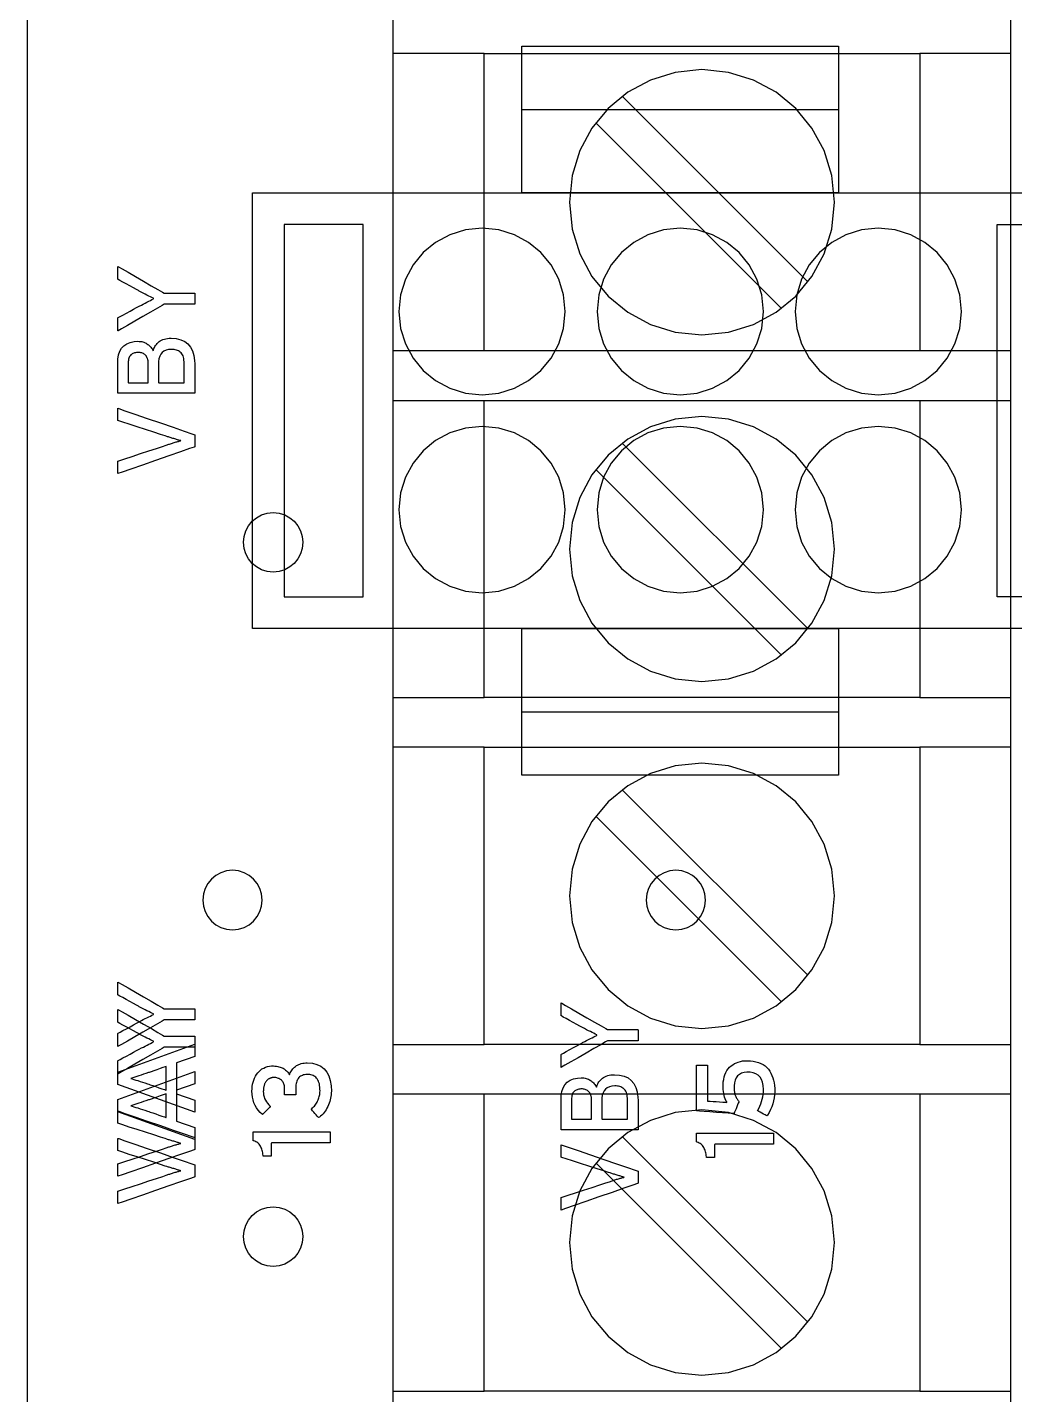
# Model space of a CAD drawing. Extents: x 1 to 47.7, y 0.2 to 33.3.
# Drawn here: x 34.861 to 36.107, y 9.124 to 10.849 of the extents above; entities that cross this region are included whole.
import ezdxf

# ---------------------------------------------------------------- set-up
doc = ezdxf.new("R2010")
doc.units = 0
doc.header["$MEASUREMENT"] = 0
for name, color, linetype in [('1_1__SCREW_TERMINAL_BLOCK_', 7, 'CONTINUOUS'), ('1_2__CONNECTORIZED_RELAY__', 7, 'CONTINUOUS'), ('4_0_____DWG', 7, 'CONTINUOUS')]:
    doc.layers.add(name, color=color, linetype=linetype)

msp = doc.modelspace()

# ---------------------------------------------------------------- linework, layer by layer
at = {"layer": '1_1__SCREW_TERMINAL_BLOCK_'}
for points in [[(35.3221, 10.9467), (35.3221, 10.7216), (35.3221, 10.2521), (35.3221, 10.0206), (35.3221, 9.7999), (35.3221, 9.6956), (35.3221, 9.5964), (35.3221, 9.5033), (35.3221, 9.4168), (35.3221, 9.338), (35.3221, 9.2675), (35.3221, 9.2062), (35.3221, 9.1549), (35.3221, 9.1144)], [(36.1021, 9.1144), (36.1021, 9.1549), (36.1021, 9.2062), (36.1021, 9.2675), (36.1021, 9.338), (36.1021, 9.4168), (36.1021, 9.5033), (36.1021, 9.5964), (36.1021, 9.6956), (36.1021, 9.7999), (36.1021, 10.0206), (36.1021, 10.2521), (36.1021, 10.7216), (36.1021, 10.9467)], [(35.4372, 10.8156), (35.3221, 10.8156)], [(35.987, 10.8156), (35.987, 10.4406), (35.4372, 10.4406), (35.4372, 10.8156), (35.987, 10.8156)], [(36.1021, 10.8156), (35.987, 10.8156)], [(35.6115, 10.7618), (35.8458, 10.5276)], [(35.8123, 10.4942), (35.5781, 10.7284)], [(35.4372, 10.4406), (35.3221, 10.4406)], [(36.1021, 10.4406), (35.987, 10.4406)], [(35.3221, 10.3781), (35.4372, 10.3781)], [(35.987, 10.3781), (35.987, 10.0031), (35.4372, 10.0031), (35.4372, 10.3781), (35.987, 10.3781)], [(35.987, 10.3781), (36.1021, 10.3781)], [(35.6115, 10.3243), (35.8458, 10.0901)], [(35.8123, 10.0566), (35.5781, 10.2909)], [(35.3221, 10.0031), (35.4372, 10.0031)], [(35.987, 10.0031), (36.1021, 10.0031)], [(35.4372, 9.9405), (35.3221, 9.9405)], [(35.987, 9.9405), (35.987, 9.5655), (35.4372, 9.5655), (35.4372, 9.9405), (35.987, 9.9405)], [(36.1021, 9.9405), (35.987, 9.9405)], [(35.6115, 9.8868), (35.8458, 9.6527)], [(35.8123, 9.6193), (35.5781, 9.8535)], [(35.0718, 9.5503), (35.0487, 9.5422), (35.0487, 9.5032), (35.0718, 9.4952), (35.0718, 9.48), (34.9746, 9.515), (34.9746, 9.5305), (35.0718, 9.5659), (35.0718, 9.5503)], [(35.3221, 9.5655), (35.4372, 9.5655)], [(35.987, 9.5655), (36.1021, 9.5655)], [(35.3221, 9.503), (35.4372, 9.503)], [(35.987, 9.503), (35.987, 9.128), (35.4372, 9.128), (35.4372, 9.503), (35.987, 9.503)], [(35.987, 9.503), (36.1021, 9.503)], [(35.6115, 9.4494), (35.8458, 9.2152)], [(35.8123, 9.1817), (35.5781, 9.416)], [(35.3221, 9.128), (35.4372, 9.128)], [(35.987, 9.128), (36.1021, 9.128)]]:
    msp.add_lwpolyline(points, dxfattribs=at)
for points in [[(35.7121, 10.7954), (35.6784, 10.792), (35.647, 10.7823), (35.6185, 10.7668), (35.5937, 10.7464), (35.5733, 10.7216), (35.5578, 10.6932), (35.5481, 10.6618), (35.5447, 10.628), (35.5481, 10.5943), (35.5578, 10.5629), (35.5733, 10.5345), (35.5937, 10.5097), (35.6185, 10.4893), (35.647, 10.4739), (35.6784, 10.4641), (35.7121, 10.4607), (35.7458, 10.4641), (35.7772, 10.4739), (35.8056, 10.4893), (35.8304, 10.5097), (35.8509, 10.5345), (35.8663, 10.5629), (35.8761, 10.5943), (35.8795, 10.628), (35.8761, 10.6618), (35.8663, 10.6932), (35.8509, 10.7216), (35.8304, 10.7464), (35.8056, 10.7668), (35.7772, 10.7823), (35.7458, 10.792)], [(35.0334, 10.5134), (35.0348, 10.5134), (35.0386, 10.5134), (35.0441, 10.5134), (35.0505, 10.5134), (35.0571, 10.5134), (35.0632, 10.5134), (35.0682, 10.5134), (35.0712, 10.5134), (35.0718, 10.5134), (35.0718, 10.5125), (35.0718, 10.5109), (35.0718, 10.5087), (35.0718, 10.5063), (35.0718, 10.5039), (35.0718, 10.5018), (35.0718, 10.5002), (35.0718, 10.4994), (35.071, 10.4993), (35.0678, 10.4993), (35.0627, 10.4993), (35.0565, 10.4993), (35.0498, 10.4993), (35.0435, 10.4993), (35.0381, 10.4993), (35.0345, 10.4993), (35.0333, 10.4993), (35.0308, 10.4979), (35.0247, 10.4944), (35.0162, 10.4895), (35.0063, 10.4838), (34.9962, 10.478), (34.9869, 10.4727), (34.9796, 10.4685), (34.9753, 10.466), (34.9746, 10.4657), (34.9746, 10.4669), (34.9746, 10.4689), (34.9746, 10.4714), (34.9746, 10.4743), (34.9746, 10.4771), (34.9746, 10.4795), (34.9746, 10.4813), (34.9746, 10.4821), (34.9753, 10.4825), (34.9777, 10.4838), (34.9813, 10.4858), (34.9857, 10.4882), (34.9903, 10.4907), (34.9947, 10.4931), (34.9983, 10.4951), (35.0007, 10.4964), (35.0019, 10.497), (35.0045, 10.4984), (35.0069, 10.4997), (35.0093, 10.5009), (35.0116, 10.5021), (35.0138, 10.5032), (35.0159, 10.5042), (35.0179, 10.5052), (35.0198, 10.5061), (35.0197, 10.5069), (35.0178, 10.5078), (35.0159, 10.5088), (35.0138, 10.5098), (35.0116, 10.5109), (35.0093, 10.5121), (35.0069, 10.5133), (35.0044, 10.5146), (35.0018, 10.516), (35.0007, 10.5166), (34.9982, 10.518), (34.9944, 10.5201), (34.99, 10.5225), (34.9853, 10.525), (34.981, 10.5274), (34.9774, 10.5294), (34.9752, 10.5306), (34.9746, 10.531), (34.9746, 10.5319), (34.9746, 10.5337), (34.9746, 10.5362), (34.9746, 10.5389), (34.9746, 10.5417), (34.9746, 10.5442), (34.9746, 10.5461), (34.9746, 10.5471), (34.9755, 10.5467), (34.9801, 10.544), (34.9877, 10.5397), (34.9971, 10.5343), (35.0072, 10.5285), (35.017, 10.5228), (35.0254, 10.518), (35.0312, 10.5147)], [(35.042, 10.4566), (35.0485, 10.456), (35.0543, 10.4547), (35.0592, 10.4524), (35.0633, 10.4493), (35.0666, 10.4454), (35.0691, 10.4406), (35.0708, 10.4349), (35.0717, 10.4284), (35.0718, 10.4241), (35.0718, 10.4215), (35.0718, 10.4169), (35.0718, 10.4111), (35.0718, 10.4046), (35.0718, 10.3982), (35.0718, 10.3927), (35.0718, 10.3887), (35.0718, 10.387), (35.0689, 10.387), (35.0597, 10.387), (35.046, 10.387), (35.0298, 10.387), (35.0129, 10.387), (34.997, 10.387), (34.9842, 10.387), (34.9763, 10.387), (34.9746, 10.3871), (34.9746, 10.3895), (34.9746, 10.394), (34.9746, 10.4), (34.9746, 10.4067), (34.9746, 10.4133), (34.9746, 10.4192), (34.9746, 10.4235), (34.9746, 10.4256), (34.9748, 10.4302), (34.9757, 10.4355), (34.9773, 10.4401), (34.9796, 10.4439), (34.9825, 10.4471), (34.9862, 10.4495), (34.9905, 10.4513), (34.9955, 10.4523), (35.0002, 10.4527), (35.0019, 10.4526), (35.0035, 10.4525), (35.005, 10.4522), (35.0064, 10.4519), (35.0078, 10.4514), (35.0091, 10.4509), (35.0104, 10.4503), (35.0115, 10.4496), (35.0127, 10.4488), (35.0137, 10.448), (35.0147, 10.4471), (35.0156, 10.4461), (35.0165, 10.4451), (35.0173, 10.4441), (35.0181, 10.443), (35.0188, 10.4418), (35.0194, 10.4408), (35.0197, 10.4422), (35.0202, 10.4436), (35.0209, 10.4449), (35.0216, 10.4462), (35.0224, 10.4474), (35.0234, 10.4487), (35.0245, 10.4499), (35.0257, 10.4511), (35.027, 10.4522), (35.0284, 10.4532), (35.03, 10.4541), (35.0317, 10.4548), (35.0335, 10.4554), (35.0354, 10.4559), (35.0375, 10.4562), (35.0397, 10.4565)], [(35.0007, 10.4386), (34.9994, 10.4385), (34.9982, 10.4384), (34.997, 10.4382), (34.9959, 10.438), (34.9948, 10.4376), (34.9938, 10.4372), (34.9928, 10.4367), (34.9919, 10.4361), (34.9911, 10.4354), (34.9904, 10.4345), (34.9897, 10.4335), (34.9892, 10.4325), (34.9888, 10.4313), (34.9884, 10.43), (34.9881, 10.4286), (34.988, 10.4271), (34.9879, 10.4255), (34.9879, 10.4246), (34.9879, 10.422), (34.9879, 10.4183), (34.9879, 10.414), (34.9879, 10.4096), (34.9879, 10.4055), (34.9879, 10.4023), (34.9879, 10.4005), (34.9882, 10.4003), (34.99, 10.4003), (34.9932, 10.4003), (34.9972, 10.4003), (35.0016, 10.4003), (35.0059, 10.4003), (35.0095, 10.4003), (35.0121, 10.4003), (35.0131, 10.4003), (35.0131, 10.4012), (35.0131, 10.4038), (35.0131, 10.4075), (35.0131, 10.4118), (35.0131, 10.4162), (35.0131, 10.4203), (35.0131, 10.4234), (35.0131, 10.4253), (35.0131, 10.4259), (35.013, 10.4268), (35.013, 10.4275), (35.0129, 10.4283), (35.0127, 10.429), (35.0126, 10.4297), (35.0124, 10.4304), (35.0122, 10.431), (35.0119, 10.4316), (35.0116, 10.4321), (35.0114, 10.4327), (35.0111, 10.4332), (35.0108, 10.4337), (35.0104, 10.4341), (35.0101, 10.4346), (35.0097, 10.435), (35.0093, 10.4354), (35.0087, 10.436), (35.0079, 10.4366), (35.007, 10.4371), (35.006, 10.4376), (35.005, 10.4379), (35.004, 10.4382), (35.0029, 10.4384), (35.0018, 10.4385)], [(35.0424, 10.4425), (35.0388, 10.4422), (35.0357, 10.4414), (35.033, 10.4402), (35.0307, 10.4385), (35.0289, 10.4363), (35.0276, 10.4337), (35.0267, 10.4306), (35.0263, 10.4271), (35.0262, 10.4253), (35.0262, 10.4231), (35.0262, 10.4196), (35.0262, 10.4153), (35.0262, 10.4107), (35.0262, 10.4064), (35.0262, 10.4029), (35.0262, 10.4007), (35.0264, 10.4003), (35.0284, 10.4003), (35.0324, 10.4003), (35.0376, 10.4003), (35.0433, 10.4003), (35.049, 10.4003), (35.0538, 10.4003), (35.0572, 10.4003), (35.0585, 10.4003), (35.0585, 10.4013), (35.0585, 10.4039), (35.0585, 10.4077), (35.0585, 10.4121), (35.0585, 10.4165), (35.0585, 10.4206), (35.0585, 10.4237), (35.0585, 10.4253), (35.0585, 10.4269), (35.0583, 10.4289), (35.058, 10.4308), (35.0576, 10.4326), (35.0571, 10.4342), (35.0564, 10.4356), (35.0556, 10.4369), (35.0547, 10.438), (35.0536, 10.439), (35.0525, 10.4398), (35.0513, 10.4405), (35.05, 10.4411), (35.0487, 10.4416), (35.0472, 10.442), (35.0457, 10.4422), (35.0441, 10.4424)], [(35.0718, 10.3348), (35.0718, 10.3343), (35.0718, 10.3327), (35.0718, 10.3305), (35.0718, 10.328), (35.0718, 10.3253), (35.0718, 10.3228), (35.0718, 10.3209), (35.0718, 10.3197), (35.0713, 10.3192), (35.0653, 10.3172), (35.0539, 10.3132), (35.039, 10.308), (35.0224, 10.3023), (35.0059, 10.2965), (34.9913, 10.2914), (34.9803, 10.2876), (34.9749, 10.2857), (34.9746, 10.286), (34.9746, 10.2873), (34.9746, 10.2894), (34.9746, 10.292), (34.9746, 10.2947), (34.9746, 10.2973), (34.9746, 10.2995), (34.9746, 10.301), (34.9746, 10.3015), (34.9773, 10.3024), (34.9837, 10.3045), (34.9927, 10.3075), (35.0032, 10.3109), (35.0138, 10.3144), (35.0236, 10.3176), (35.0313, 10.3201), (35.0359, 10.3216), (35.037, 10.322), (35.0381, 10.3223), (35.0391, 10.3227), (35.0402, 10.323), (35.0413, 10.3234), (35.0424, 10.3238), (35.0436, 10.3241), (35.0447, 10.3245), (35.0459, 10.3249), (35.0471, 10.3253), (35.0483, 10.3256), (35.0493, 10.3259), (35.0504, 10.3262), (35.0513, 10.3264), (35.0522, 10.3267), (35.053, 10.3269), (35.0538, 10.3271), (35.0542, 10.3273), (35.0535, 10.3274), (35.0527, 10.3276), (35.0519, 10.3279), (35.051, 10.3281), (35.05, 10.3284), (35.049, 10.3288), (35.0479, 10.3291), (35.0467, 10.3295), (35.0455, 10.3299), (35.0443, 10.3302), (35.0431, 10.3306), (35.0419, 10.3309), (35.0408, 10.3312), (35.0397, 10.3316), (35.0386, 10.3319), (35.0376, 10.3322), (35.0365, 10.3325), (35.0345, 10.3332), (35.0287, 10.3351), (35.0201, 10.3379), (35.0099, 10.3412), (34.9992, 10.3446), (34.9892, 10.3479), (34.981, 10.3505), (34.9759, 10.3522), (34.9746, 10.3526), (34.9746, 10.3535), (34.9746, 10.3553), (34.9746, 10.3576), (34.9746, 10.3603), (34.9746, 10.3629), (34.9746, 10.3653), (34.9746, 10.3671), (34.9746, 10.3681), (34.9761, 10.3677), (34.9838, 10.3651), (34.9962, 10.3608), (35.0118, 10.3554), (35.0286, 10.3497), (35.0448, 10.3441), (35.0586, 10.3394), (35.0682, 10.3361)], [(35.7121, 10.3579), (35.6784, 10.3545), (35.647, 10.3448), (35.6185, 10.3293), (35.5937, 10.3089), (35.5733, 10.2841), (35.5578, 10.2557), (35.5481, 10.2242), (35.5447, 10.1905), (35.5481, 10.1568), (35.5578, 10.1254), (35.5733, 10.097), (35.5937, 10.0722), (35.6185, 10.0518), (35.647, 10.0364), (35.6784, 10.0266), (35.7121, 10.0232), (35.7458, 10.0266), (35.7772, 10.0364), (35.8056, 10.0518), (35.8304, 10.0722), (35.8509, 10.097), (35.8663, 10.1254), (35.8761, 10.1568), (35.8795, 10.1905), (35.8761, 10.2242), (35.8663, 10.2557), (35.8509, 10.2841), (35.8304, 10.3089), (35.8056, 10.3293), (35.7772, 10.3448), (35.7458, 10.3545)], [(35.1708, 10.2365), (35.1784, 10.2357), (35.1854, 10.2335), (35.1918, 10.2301), (35.1973, 10.2255), (35.2019, 10.2199), (35.2054, 10.2136), (35.2076, 10.2065), (35.2083, 10.199), (35.2076, 10.1914), (35.2054, 10.1844), (35.2019, 10.178), (35.1973, 10.1724), (35.1918, 10.1679), (35.1854, 10.1644), (35.1784, 10.1622), (35.1708, 10.1615), (35.1633, 10.1622), (35.1562, 10.1644), (35.1499, 10.1679), (35.1443, 10.1724), (35.1397, 10.178), (35.1363, 10.1844), (35.1341, 10.1914), (35.1333, 10.199), (35.1341, 10.2065), (35.1363, 10.2136), (35.1397, 10.2199), (35.1443, 10.2255), (35.1499, 10.2301), (35.1562, 10.2335), (35.1633, 10.2357)], [(35.7121, 9.9204), (35.6784, 9.917), (35.647, 9.9072), (35.6185, 9.8918), (35.5937, 9.8714), (35.5733, 9.8466), (35.5578, 9.8182), (35.5481, 9.7868), (35.5447, 9.7531), (35.5481, 9.7194), (35.5578, 9.6879), (35.5733, 9.6595), (35.5937, 9.6347), (35.6185, 9.6143), (35.647, 9.5988), (35.6784, 9.5891), (35.7121, 9.5857), (35.7458, 9.5891), (35.7772, 9.5988), (35.8056, 9.6143), (35.8304, 9.6347), (35.8509, 9.6595), (35.8663, 9.6879), (35.8761, 9.7194), (35.8795, 9.7531), (35.8761, 9.7868), (35.8663, 9.8182), (35.8509, 9.8466), (35.8304, 9.8714), (35.8056, 9.8918), (35.7772, 9.9072), (35.7458, 9.917)], [(35.0334, 9.6105), (35.0348, 9.6105), (35.0386, 9.6105), (35.0441, 9.6105), (35.0505, 9.6105), (35.0571, 9.6105), (35.0632, 9.6105), (35.0682, 9.6105), (35.0712, 9.6105), (35.0718, 9.6104), (35.0718, 9.6096), (35.0718, 9.6079), (35.0718, 9.6058), (35.0718, 9.6034), (35.0718, 9.601), (35.0718, 9.5988), (35.0718, 9.5972), (35.0718, 9.5965), (35.071, 9.5964), (35.0678, 9.5964), (35.0627, 9.5964), (35.0565, 9.5964), (35.0498, 9.5964), (35.0435, 9.5964), (35.0381, 9.5964), (35.0345, 9.5964), (35.0333, 9.5964), (35.0308, 9.5949), (35.0247, 9.5914), (35.0162, 9.5865), (35.0063, 9.5809), (34.9962, 9.5751), (34.9869, 9.5697), (34.9796, 9.5655), (34.9753, 9.5631), (34.9746, 9.5628), (34.9746, 9.5639), (34.9746, 9.5659), (34.9746, 9.5685), (34.9746, 9.5713), (34.9746, 9.5741), (34.9746, 9.5766), (34.9746, 9.5784), (34.9746, 9.5792), (34.9753, 9.5796), (34.9777, 9.5809), (34.9813, 9.5829), (34.9857, 9.5853), (34.9903, 9.5878), (34.9947, 9.5902), (34.9983, 9.5922), (35.0007, 9.5935), (35.0019, 9.5941), (35.0045, 9.5955), (35.0069, 9.5968), (35.0093, 9.598), (35.0116, 9.5992), (35.0138, 9.6003), (35.0159, 9.6013), (35.0179, 9.6023), (35.0198, 9.6032), (35.0197, 9.604), (35.0178, 9.6049), (35.0159, 9.6059), (35.0138, 9.6069), (35.0116, 9.608), (35.0093, 9.6092), (35.0069, 9.6104), (35.0044, 9.6117), (35.0018, 9.6131), (35.0007, 9.6137), (34.9982, 9.6151), (34.9944, 9.6171), (34.99, 9.6196), (34.9853, 9.6221), (34.981, 9.6245), (34.9774, 9.6265), (34.9752, 9.6277), (34.9746, 9.628), (34.9746, 9.629), (34.9746, 9.6308), (34.9746, 9.6332), (34.9746, 9.636), (34.9746, 9.6388), (34.9746, 9.6413), (34.9746, 9.6432), (34.9746, 9.6442), (34.9755, 9.6438), (34.9801, 9.6411), (34.9877, 9.6368), (34.9971, 9.6314), (35.0072, 9.6255), (35.017, 9.6199), (35.0254, 9.6151), (35.0312, 9.6118)], [(35.0133, 9.5299), (35.0101, 9.5288), (35.0071, 9.5278), (35.0041, 9.5268), (35.0013, 9.5259), (34.9987, 9.525), (34.9961, 9.5242), (34.9937, 9.5234), (34.9914, 9.5227), (34.9927, 9.5221), (34.9951, 9.5214), (34.9976, 9.5206), (35.0002, 9.5198), (35.003, 9.5189), (35.0059, 9.518), (35.009, 9.517), (35.0121, 9.5159), (35.0138, 9.5153), (35.0157, 9.5147), (35.0188, 9.5136), (35.0226, 9.5123), (35.0266, 9.5109), (35.0304, 9.5095), (35.0335, 9.5085), (35.0354, 9.5078), (35.0357, 9.5079), (35.0357, 9.51), (35.0357, 9.5139), (35.0357, 9.5189), (35.0357, 9.5243), (35.0357, 9.5296), (35.0357, 9.534), (35.0357, 9.5369), (35.0357, 9.5377), (35.0344, 9.5372), (35.0317, 9.5363), (35.0281, 9.535), (35.0241, 9.5336), (35.0201, 9.5323), (35.0167, 9.5311), (35.0143, 9.5302)], [(35.0718, 9.4482), (35.0718, 9.4477), (35.0718, 9.4461), (35.0718, 9.444), (35.0718, 9.4414), (35.0718, 9.4387), (35.0718, 9.4363), (35.0718, 9.4343), (35.0718, 9.4331), (35.0713, 9.4327), (35.0653, 9.4306), (35.0539, 9.4266), (35.039, 9.4215), (35.0224, 9.4157), (35.0059, 9.4099), (34.9913, 9.4048), (34.9803, 9.401), (34.9749, 9.3992), (34.9746, 9.3994), (34.9746, 9.4007), (34.9746, 9.4028), (34.9746, 9.4054), (34.9746, 9.4081), (34.9746, 9.4107), (34.9746, 9.4129), (34.9746, 9.4144), (34.9746, 9.4149), (34.9773, 9.4158), (34.9837, 9.4179), (34.9927, 9.4209), (35.0032, 9.4243), (35.0138, 9.4278), (35.0236, 9.431), (35.0313, 9.4335), (35.0359, 9.435), (35.037, 9.4354), (35.0381, 9.4357), (35.0391, 9.4361), (35.0402, 9.4364), (35.0413, 9.4368), (35.0424, 9.4372), (35.0436, 9.4376), (35.0447, 9.4379), (35.0459, 9.4383), (35.0471, 9.4387), (35.0483, 9.439), (35.0493, 9.4393), (35.0504, 9.4396), (35.0513, 9.4398), (35.0522, 9.4401), (35.053, 9.4403), (35.0538, 9.4405), (35.0542, 9.4407), (35.0535, 9.4409), (35.0527, 9.4411), (35.0519, 9.4413), (35.051, 9.4416), (35.05, 9.4418), (35.049, 9.4422), (35.0479, 9.4425), (35.0467, 9.4429), (35.0455, 9.4433), (35.0443, 9.4436), (35.0431, 9.444), (35.0419, 9.4443), (35.0408, 9.4447), (35.0397, 9.445), (35.0386, 9.4453), (35.0376, 9.4456), (35.0365, 9.446), (35.0345, 9.4466), (35.0287, 9.4485), (35.0201, 9.4513), (35.0099, 9.4546), (34.9992, 9.458), (34.9892, 9.4613), (34.981, 9.4639), (34.9759, 9.4656), (34.9746, 9.4661), (34.9746, 9.4669), (34.9746, 9.4687), (34.9746, 9.471), (34.9746, 9.4737), (34.9746, 9.4764), (34.9746, 9.4787), (34.9746, 9.4806), (34.9746, 9.4815), (34.9761, 9.4811), (34.9838, 9.4785), (34.9962, 9.4742), (35.0118, 9.4688), (35.0286, 9.4631), (35.0448, 9.4575), (35.0586, 9.4528), (35.0682, 9.4495)], [(35.7121, 9.4828), (35.6784, 9.4794), (35.647, 9.4697), (35.6185, 9.4543), (35.5937, 9.4338), (35.5733, 9.4091), (35.5578, 9.3807), (35.5481, 9.3493), (35.5447, 9.3156), (35.5481, 9.2818), (35.5578, 9.2504), (35.5733, 9.222), (35.5937, 9.1972), (35.6185, 9.1767), (35.647, 9.1613), (35.6784, 9.1516), (35.7121, 9.1482), (35.7458, 9.1516), (35.7772, 9.1613), (35.8056, 9.1767), (35.8304, 9.1972), (35.8509, 9.222), (35.8663, 9.2504), (35.8761, 9.2818), (35.8795, 9.3156), (35.8761, 9.3493), (35.8663, 9.3807), (35.8509, 9.4091), (35.8304, 9.4338), (35.8056, 9.4543), (35.7772, 9.4697), (35.7458, 9.4794)], [(35.1708, 9.3605), (35.1784, 9.3597), (35.1854, 9.3575), (35.1918, 9.3541), (35.1973, 9.3495), (35.2019, 9.3439), (35.2054, 9.3376), (35.2076, 9.3305), (35.2083, 9.323), (35.2076, 9.3154), (35.2054, 9.3084), (35.2019, 9.302), (35.1973, 9.2964), (35.1918, 9.2919), (35.1854, 9.2884), (35.1784, 9.2862), (35.1708, 9.2855), (35.1633, 9.2862), (35.1562, 9.2884), (35.1499, 9.2919), (35.1443, 9.2964), (35.1397, 9.302), (35.1363, 9.3084), (35.1341, 9.3154), (35.1333, 9.323), (35.1341, 9.3305), (35.1363, 9.3376), (35.1397, 9.3439), (35.1443, 9.3495), (35.1499, 9.3541), (35.1562, 9.3575), (35.1633, 9.3597)]]:
    msp.add_lwpolyline(points, close=True, dxfattribs=at)
at = {"layer": '1_2__CONNECTORIZED_RELAY__'}
for points in [[(35.8845, 10.8251), (35.8845, 10.6401), (35.4846, 10.6401), (35.4846, 10.8251), (35.8845, 10.8251)], [(35.4846, 10.7452), (35.8845, 10.7452)], [(36.2246, 10.6401), (36.2246, 10.0903), (35.1446, 10.0903), (35.1446, 10.6401), (36.2246, 10.6401)], [(35.1847, 10.6002), (35.1847, 10.1302), (35.2846, 10.1302), (35.2846, 10.6002), (35.1847, 10.6002)], [(36.1846, 10.6002), (36.1846, 10.1302), (36.0846, 10.1302), (36.0846, 10.6002), (36.1846, 10.6002)], [(35.8845, 10.0903), (35.8845, 9.9053), (35.4846, 9.9053), (35.4846, 10.0903), (35.8845, 10.0903)], [(35.4846, 9.9852), (35.8845, 9.9852)], [(35.0718, 9.5158), (35.0488, 9.5076), (35.0488, 9.4687), (35.0718, 9.4607), (35.0718, 9.4455), (34.9746, 9.4805), (34.9746, 9.496), (35.0718, 9.5314), (35.0718, 9.5158)]]:
    msp.add_lwpolyline(points, dxfattribs=at)
for points in [[(35.5395, 10.4901), (35.5374, 10.5113), (35.5313, 10.5311), (35.5217, 10.549), (35.5089, 10.5645), (35.4933, 10.5773), (35.4755, 10.587), (35.4558, 10.5931), (35.4347, 10.5953), (35.4135, 10.5931), (35.3937, 10.587), (35.3759, 10.5773), (35.3603, 10.5645), (35.3475, 10.549), (35.3378, 10.5311), (35.3317, 10.5113), (35.3296, 10.4901), (35.3317, 10.4689), (35.3378, 10.4493), (35.3475, 10.4315), (35.3603, 10.4159), (35.3759, 10.4031), (35.3937, 10.3935), (35.4135, 10.3874), (35.4347, 10.3853), (35.4558, 10.3874), (35.4755, 10.3935), (35.4933, 10.4031), (35.5089, 10.4159), (35.5217, 10.4315), (35.5313, 10.4493), (35.5374, 10.4689)], [(35.7897, 10.4901), (35.7875, 10.5113), (35.7814, 10.5311), (35.7718, 10.549), (35.759, 10.5645), (35.7434, 10.5773), (35.7256, 10.587), (35.7059, 10.5931), (35.6848, 10.5953), (35.6636, 10.5931), (35.6438, 10.587), (35.626, 10.5773), (35.6104, 10.5645), (35.5976, 10.549), (35.5879, 10.5311), (35.5818, 10.5113), (35.5797, 10.4901), (35.5818, 10.4689), (35.5879, 10.4493), (35.5976, 10.4315), (35.6104, 10.4159), (35.626, 10.4031), (35.6438, 10.3935), (35.6636, 10.3874), (35.6848, 10.3853), (35.7059, 10.3874), (35.7256, 10.3935), (35.7434, 10.4031), (35.759, 10.4159), (35.7718, 10.4315), (35.7814, 10.4493), (35.7875, 10.4689)], [(36.0396, 10.4901), (36.0375, 10.5113), (36.0314, 10.5311), (36.0217, 10.549), (36.0089, 10.5645), (35.9934, 10.5773), (35.9756, 10.587), (35.9559, 10.5931), (35.9347, 10.5953), (35.9135, 10.5931), (35.8938, 10.587), (35.8759, 10.5773), (35.8604, 10.5645), (35.8475, 10.549), (35.8379, 10.5311), (35.8317, 10.5113), (35.8296, 10.4901), (35.8317, 10.4689), (35.8379, 10.4493), (35.8475, 10.4315), (35.8604, 10.4159), (35.8759, 10.4031), (35.8938, 10.3935), (35.9135, 10.3874), (35.9347, 10.3853), (35.9559, 10.3874), (35.9756, 10.3935), (35.9934, 10.4031), (36.0089, 10.4159), (36.0217, 10.4315), (36.0314, 10.4493), (36.0375, 10.4689)], [(35.5395, 10.2401), (35.5374, 10.2614), (35.5313, 10.2811), (35.5217, 10.299), (35.5089, 10.3146), (35.4933, 10.3274), (35.4755, 10.3371), (35.4558, 10.3432), (35.4347, 10.3453), (35.4135, 10.3432), (35.3937, 10.3371), (35.3759, 10.3274), (35.3603, 10.3146), (35.3475, 10.299), (35.3378, 10.2811), (35.3317, 10.2614), (35.3296, 10.2401), (35.3317, 10.219), (35.3378, 10.1993), (35.3475, 10.1815), (35.3603, 10.166), (35.3759, 10.1532), (35.3937, 10.1435), (35.4135, 10.1374), (35.4347, 10.1353), (35.4558, 10.1374), (35.4755, 10.1435), (35.4933, 10.1532), (35.5089, 10.166), (35.5217, 10.1815), (35.5313, 10.1993), (35.5374, 10.219)], [(35.7897, 10.2401), (35.7875, 10.2614), (35.7814, 10.2811), (35.7718, 10.299), (35.759, 10.3146), (35.7434, 10.3274), (35.7256, 10.3371), (35.7059, 10.3432), (35.6848, 10.3453), (35.6636, 10.3432), (35.6438, 10.3371), (35.626, 10.3274), (35.6104, 10.3146), (35.5976, 10.299), (35.5879, 10.2811), (35.5818, 10.2614), (35.5797, 10.2401), (35.5818, 10.219), (35.5879, 10.1993), (35.5976, 10.1815), (35.6104, 10.166), (35.626, 10.1532), (35.6438, 10.1435), (35.6636, 10.1374), (35.6848, 10.1353), (35.7059, 10.1374), (35.7256, 10.1435), (35.7434, 10.1532), (35.759, 10.166), (35.7718, 10.1815), (35.7814, 10.1993), (35.7875, 10.219)], [(36.0396, 10.2401), (36.0375, 10.2614), (36.0314, 10.2811), (36.0217, 10.299), (36.0089, 10.3146), (35.9934, 10.3274), (35.9756, 10.3371), (35.9559, 10.3432), (35.9347, 10.3453), (35.9135, 10.3432), (35.8938, 10.3371), (35.8759, 10.3274), (35.8604, 10.3146), (35.8475, 10.299), (35.8379, 10.2811), (35.8317, 10.2614), (35.8296, 10.2401), (35.8317, 10.219), (35.8379, 10.1993), (35.8475, 10.1815), (35.8604, 10.166), (35.8759, 10.1532), (35.8938, 10.1435), (35.9135, 10.1374), (35.9347, 10.1353), (35.9559, 10.1374), (35.9756, 10.1435), (35.9934, 10.1532), (36.0089, 10.166), (36.0217, 10.1815), (36.0314, 10.1993), (36.0375, 10.219)], [(35.1195, 9.7102), (35.1271, 9.711), (35.1341, 9.7131), (35.1405, 9.7166), (35.1461, 9.7212), (35.1506, 9.7267), (35.1541, 9.7331), (35.1563, 9.7401), (35.157, 9.7477), (35.1563, 9.7553), (35.1541, 9.7623), (35.1506, 9.7687), (35.1461, 9.7742), (35.1405, 9.7788), (35.1341, 9.7822), (35.1271, 9.7844), (35.1195, 9.7852), (35.112, 9.7844), (35.1049, 9.7822), (35.0986, 9.7788), (35.093, 9.7742), (35.0884, 9.7687), (35.085, 9.7623), (35.0828, 9.7553), (35.082, 9.7477), (35.0828, 9.7401), (35.085, 9.7331), (35.0884, 9.7267), (35.093, 9.7212), (35.0986, 9.7166), (35.1049, 9.7131), (35.112, 9.711)], [(35.6791, 9.7102), (35.6867, 9.711), (35.6937, 9.7131), (35.7001, 9.7166), (35.7056, 9.7212), (35.7102, 9.7267), (35.7137, 9.7331), (35.7159, 9.7401), (35.7166, 9.7477), (35.7159, 9.7553), (35.7137, 9.7623), (35.7102, 9.7687), (35.7056, 9.7742), (35.7001, 9.7788), (35.6937, 9.7822), (35.6867, 9.7844), (35.6791, 9.7852), (35.6716, 9.7844), (35.6645, 9.7822), (35.6582, 9.7788), (35.6526, 9.7742), (35.648, 9.7687), (35.6446, 9.7623), (35.6424, 9.7553), (35.6416, 9.7477), (35.6424, 9.7401), (35.6446, 9.7331), (35.648, 9.7267), (35.6526, 9.7212), (35.6582, 9.7166), (35.6645, 9.7131), (35.6716, 9.711)], [(35.0334, 9.576), (35.0348, 9.576), (35.0386, 9.576), (35.0441, 9.576), (35.0505, 9.576), (35.0571, 9.576), (35.0633, 9.576), (35.0682, 9.576), (35.0712, 9.576), (35.0718, 9.5759), (35.0718, 9.5751), (35.0718, 9.5734), (35.0718, 9.5713), (35.0718, 9.5688), (35.0718, 9.5664), (35.0718, 9.5643), (35.0718, 9.5627), (35.0718, 9.5619), (35.071, 9.5619), (35.0678, 9.5619), (35.0627, 9.5619), (35.0565, 9.5619), (35.0499, 9.5619), (35.0435, 9.5619), (35.0382, 9.5619), (35.0346, 9.5619), (35.0333, 9.5619), (35.0308, 9.5604), (35.0247, 9.5569), (35.0162, 9.552), (35.0063, 9.5464), (34.9962, 9.5405), (34.9869, 9.5352), (34.9796, 9.531), (34.9753, 9.5285), (34.9746, 9.5283), (34.9746, 9.5294), (34.9746, 9.5314), (34.9746, 9.534), (34.9746, 9.5368), (34.9746, 9.5396), (34.9746, 9.5421), (34.9746, 9.5439), (34.9746, 9.5447), (34.9753, 9.5451), (34.9777, 9.5464), (34.9813, 9.5484), (34.9857, 9.5508), (34.9904, 9.5533), (34.9947, 9.5557), (34.9984, 9.5577), (35.0008, 9.559), (35.0019, 9.5596), (35.0045, 9.561), (35.007, 9.5622), (35.0094, 9.5635), (35.0117, 9.5646), (35.0139, 9.5657), (35.016, 9.5668), (35.018, 9.5678), (35.0199, 9.5687), (35.0197, 9.5695), (35.0179, 9.5704), (35.0159, 9.5713), (35.0138, 9.5724), (35.0116, 9.5735), (35.0093, 9.5746), (35.0069, 9.5759), (35.0044, 9.5772), (35.0018, 9.5786), (35.0007, 9.5792), (34.9982, 9.5806), (34.9945, 9.5826), (34.99, 9.585), (34.9854, 9.5876), (34.981, 9.59), (34.9774, 9.5919), (34.9752, 9.5932), (34.9746, 9.5935), (34.9746, 9.5944), (34.9746, 9.5963), (34.9746, 9.5987), (34.9746, 9.6015), (34.9746, 9.6043), (34.9746, 9.6068), (34.9746, 9.6087), (34.9746, 9.6097), (34.9755, 9.6092), (34.9802, 9.6066), (34.9877, 9.6023), (34.9971, 9.5969), (35.0073, 9.591), (35.0171, 9.5854), (35.0254, 9.5806), (35.0312, 9.5773)], [(35.593, 9.5842), (35.5944, 9.5842), (35.5982, 9.5842), (35.6037, 9.5842), (35.6101, 9.5842), (35.6167, 9.5842), (35.6228, 9.5842), (35.6278, 9.5842), (35.6308, 9.5842), (35.6314, 9.5841), (35.6314, 9.5832), (35.6314, 9.5816), (35.6314, 9.5794), (35.6314, 9.577), (35.6314, 9.5746), (35.6314, 9.5725), (35.6314, 9.5709), (35.6314, 9.5701), (35.6306, 9.5701), (35.6274, 9.5701), (35.6223, 9.5701), (35.6161, 9.5701), (35.6094, 9.5701), (35.6031, 9.5701), (35.5977, 9.5701), (35.5941, 9.5701), (35.5929, 9.5701), (35.5904, 9.5686), (35.5843, 9.5651), (35.5758, 9.5602), (35.5659, 9.5545), (35.5558, 9.5487), (35.5465, 9.5434), (35.5392, 9.5392), (35.5349, 9.5367), (35.5342, 9.5365), (35.5342, 9.5376), (35.5342, 9.5396), (35.5342, 9.5422), (35.5342, 9.545), (35.5342, 9.5478), (35.5342, 9.5502), (35.5342, 9.552), (35.5342, 9.5529), (35.5349, 9.5533), (35.5373, 9.5546), (35.5409, 9.5565), (35.5453, 9.5589), (35.5499, 9.5615), (35.5543, 9.5639), (35.5579, 9.5658), (35.5603, 9.5671), (35.5615, 9.5678), (35.5641, 9.5691), (35.5665, 9.5704), (35.5689, 9.5716), (35.5712, 9.5728), (35.5734, 9.5739), (35.5755, 9.575), (35.5775, 9.5759), (35.5794, 9.5768), (35.5793, 9.5777), (35.5774, 9.5786), (35.5755, 9.5795), (35.5734, 9.5805), (35.5712, 9.5816), (35.5689, 9.5828), (35.5665, 9.5841), (35.564, 9.5854), (35.5614, 9.5868), (35.5603, 9.5873), (35.5578, 9.5887), (35.554, 9.5908), (35.5496, 9.5932), (35.5449, 9.5958), (35.5406, 9.5982), (35.537, 9.6001), (35.5347, 9.6014), (35.5342, 9.6017), (35.5342, 9.6026), (35.5342, 9.6044), (35.5342, 9.6069), (35.5342, 9.6097), (35.5342, 9.6124), (35.5342, 9.6149), (35.5342, 9.6168), (35.5342, 9.6178), (35.5351, 9.6174), (35.5397, 9.6148), (35.5473, 9.6104), (35.5567, 9.605), (35.5668, 9.5992), (35.5766, 9.5936), (35.585, 9.5888), (35.5908, 9.5854)], [(35.2139, 9.5422), (35.2204, 9.5417), (35.2261, 9.5403), (35.231, 9.538), (35.2351, 9.5348), (35.2385, 9.5307), (35.2411, 9.5258), (35.243, 9.52), (35.244, 9.5134), (35.2444, 9.5066), (35.2442, 9.5043), (35.244, 9.5021), (35.2437, 9.4999), (35.2433, 9.4976), (35.2428, 9.4955), (35.2422, 9.4933), (35.2415, 9.4912), (35.2407, 9.4891), (35.2398, 9.487), (35.2387, 9.485), (35.2376, 9.4831), (35.2364, 9.4813), (35.2351, 9.4796), (35.2338, 9.4779), (35.2323, 9.4764), (35.2308, 9.475), (35.2292, 9.4737), (35.2282, 9.4731), (35.2276, 9.4738), (35.2265, 9.475), (35.2251, 9.4766), (35.2235, 9.4784), (35.222, 9.4802), (35.2206, 9.4818), (35.2195, 9.4831), (35.2189, 9.4838), (35.2195, 9.4844), (35.2207, 9.4855), (35.2218, 9.4866), (35.2229, 9.4878), (35.2238, 9.489), (35.2247, 9.4902), (35.2256, 9.4915), (35.2263, 9.4928), (35.227, 9.4941), (35.2276, 9.4955), (35.2282, 9.4969), (35.2286, 9.4983), (35.229, 9.4997), (35.2294, 9.5011), (35.2296, 9.5025), (35.2298, 9.5039), (35.2299, 9.5053), (35.23, 9.5068), (35.2299, 9.5091), (35.2298, 9.5114), (35.2295, 9.5136), (35.2292, 9.5156), (35.2287, 9.5174), (35.2281, 9.5191), (35.2274, 9.5205), (35.2266, 9.5219), (35.2256, 9.523), (35.2247, 9.524), (35.2236, 9.5249), (35.2224, 9.5256), (35.2212, 9.5262), (35.2199, 9.5267), (35.2185, 9.5271), (35.217, 9.5274), (35.2154, 9.5276), (35.2137, 9.5276), (35.2121, 9.5275), (35.2105, 9.5273), (35.2091, 9.527), (35.2077, 9.5265), (35.2065, 9.526), (35.2054, 9.5253), (35.2043, 9.5245), (35.2034, 9.5236), (35.2026, 9.5226), (35.2019, 9.5214), (35.2012, 9.5202), (35.2007, 9.519), (35.2002, 9.5176), (35.1999, 9.5162), (35.1996, 9.5147), (35.1994, 9.5131), (35.1993, 9.5115), (35.1993, 9.5105), (35.1993, 9.5099), (35.1993, 9.5089), (35.1993, 9.5076), (35.1993, 9.5061), (35.1993, 9.5046), (35.1993, 9.5033), (35.1993, 9.5023), (35.1993, 9.5018), (35.1992, 9.5017), (35.1982, 9.5017), (35.1965, 9.5017), (35.1943, 9.5017), (35.1919, 9.5017), (35.1896, 9.5017), (35.1876, 9.5017), (35.186, 9.5017), (35.1853, 9.5017), (35.1852, 9.5019), (35.1852, 9.5026), (35.1852, 9.5037), (35.1852, 9.505), (35.1852, 9.5065), (35.1852, 9.5079), (35.1852, 9.5091), (35.1852, 9.51), (35.1852, 9.5104), (35.1852, 9.5117), (35.185, 9.5131), (35.1848, 9.5144), (35.1845, 9.5156), (35.184, 9.5168), (35.1835, 9.5178), (35.1828, 9.5188), (35.1821, 9.5197), (35.1812, 9.5205), (35.1803, 9.5212), (35.1794, 9.5218), (35.1784, 9.5223), (35.1774, 9.5227), (35.1764, 9.5231), (35.1753, 9.5234), (35.1741, 9.5236), (35.1729, 9.5237), (35.1718, 9.5237), (35.1713, 9.5237), (35.1708, 9.5237), (35.1703, 9.5236), (35.1698, 9.5236), (35.1693, 9.5235), (35.1688, 9.5234), (35.1683, 9.5233), (35.1677, 9.5231), (35.1672, 9.523), (35.1667, 9.5227), (35.1662, 9.5225), (35.1657, 9.5222), (35.1652, 9.5219), (35.1647, 9.5215), (35.1642, 9.5212), (35.1638, 9.5208), (35.1633, 9.5203), (35.1629, 9.5199), (35.1624, 9.5194), (35.162, 9.5189), (35.1615, 9.5183), (35.1612, 9.5177), (35.1608, 9.5171), (35.1604, 9.5164), (35.1601, 9.5157), (35.1598, 9.515), (35.1595, 9.5142), (35.1593, 9.5134), (35.159, 9.5125), (35.1589, 9.5116), (35.1587, 9.5106), (35.1586, 9.5096), (35.1585, 9.5085), (35.1585, 9.5074), (35.1584, 9.5063), (35.1585, 9.5042), (35.1588, 9.5018), (35.1593, 9.4995), (35.1601, 9.4973), (35.1611, 9.4952), (35.1623, 9.4932), (35.1637, 9.4912), (35.1653, 9.4894), (35.1672, 9.4876), (35.1672, 9.487), (35.1663, 9.4861), (35.165, 9.4848), (35.1633, 9.4831), (35.1616, 9.4813), (35.16, 9.4796), (35.1585, 9.4782), (35.1576, 9.4772), (35.1572, 9.4769), (35.1544, 9.4796), (35.152, 9.4824), (35.1499, 9.4855), (35.1481, 9.4886), (35.1466, 9.4919), (35.1455, 9.4954), (35.1447, 9.499), (35.1442, 9.5028), (35.1441, 9.5066), (35.1442, 9.5096), (35.1445, 9.5125), (35.1449, 9.5153), (35.1455, 9.518), (35.1463, 9.5205), (35.1473, 9.523), (35.1485, 9.5253), (35.1498, 9.5275), (35.1513, 9.5296), (35.153, 9.5315), (35.1548, 9.5331), (35.1567, 9.5345), (35.1589, 9.5357), (35.1611, 9.5367), (35.1635, 9.5375), (35.1661, 9.538), (35.1688, 9.5383), (35.1713, 9.5383), (35.1731, 9.5382), (35.1749, 9.538), (35.1766, 9.5377), (35.1781, 9.5374), (35.1796, 9.537), (35.181, 9.5365), (35.1823, 9.536), (35.1835, 9.5354), (35.1846, 9.5346), (35.1856, 9.5339), (35.1866, 9.5331), (35.1876, 9.5322), (35.1885, 9.5313), (35.1893, 9.5303), (35.1901, 9.5293), (35.1908, 9.5283), (35.1915, 9.5272), (35.192, 9.528), (35.1925, 9.5295), (35.1932, 9.5309), (35.1939, 9.5322), (35.1947, 9.5334), (35.1957, 9.5346), (35.1967, 9.5357), (35.1978, 9.5368), (35.199, 9.5378), (35.2003, 9.5387), (35.2017, 9.5395), (35.2032, 9.5402), (35.2047, 9.5408), (35.2064, 9.5413), (35.2081, 9.5417), (35.21, 9.542), (35.2119, 9.5422)], [(35.7694, 9.545), (35.7733, 9.5449), (35.7769, 9.5444), (35.7803, 9.5437), (35.7835, 9.5428), (35.7865, 9.5416), (35.7892, 9.5401), (35.7917, 9.5384), (35.7939, 9.5364), (35.7959, 9.5342), (35.7977, 9.5317), (35.7992, 9.5291), (35.8005, 9.5264), (35.8016, 9.5234), (35.8025, 9.5203), (35.8032, 9.517), (35.8037, 9.5136), (35.8039, 9.51), (35.8039, 9.5061), (35.8037, 9.5021), (35.8032, 9.4982), (35.8024, 9.4944), (35.8015, 9.4906), (35.8002, 9.4869), (35.7988, 9.4833), (35.797, 9.4797), (35.795, 9.4762), (35.7941, 9.4752), (35.7932, 9.4757), (35.7917, 9.4766), (35.7898, 9.4777), (35.7877, 9.4788), (35.7857, 9.4799), (35.784, 9.4809), (35.7828, 9.4816), (35.7823, 9.4819), (35.7837, 9.4845), (35.7851, 9.4875), (35.7864, 9.4904), (35.7874, 9.4934), (35.7883, 9.4964), (35.7889, 9.4994), (35.7894, 9.5025), (35.7897, 9.5056), (35.7898, 9.5088), (35.7894, 9.5136), (35.7886, 9.5177), (35.7872, 9.5213), (35.7854, 9.5243), (35.783, 9.5267), (35.7801, 9.5285), (35.7768, 9.5298), (35.7729, 9.5305), (35.7688, 9.5306), (35.7652, 9.5301), (35.762, 9.5291), (35.7593, 9.5277), (35.7571, 9.5258), (35.7553, 9.5234), (35.754, 9.5205), (35.7531, 9.5172), (35.7527, 9.5134), (35.7527, 9.5108), (35.7527, 9.5095), (35.7528, 9.5083), (35.7529, 9.507), (35.7531, 9.5059), (35.7533, 9.5047), (35.7535, 9.5036), (35.7538, 9.5025), (35.7541, 9.5015), (35.7545, 9.5005), (35.7549, 9.4996), (35.7553, 9.4986), (35.7558, 9.4977), (35.7564, 9.4968), (35.7569, 9.4959), (35.7575, 9.495), (35.7581, 9.4942), (35.7588, 9.4933), (35.7586, 9.4928), (35.758, 9.4913), (35.7571, 9.4893), (35.7561, 9.4868), (35.7551, 9.4843), (35.7541, 9.4819), (35.7533, 9.4799), (35.7528, 9.4786), (35.7526, 9.4783), (35.7502, 9.4785), (35.7451, 9.4788), (35.7382, 9.4793), (35.7303, 9.4798), (35.7222, 9.4804), (35.7149, 9.4809), (35.7091, 9.4812), (35.7057, 9.4815), (35.7052, 9.4819), (35.7052, 9.4857), (35.7052, 9.4925), (35.7052, 9.5012), (35.7052, 9.511), (35.7052, 9.5207), (35.7052, 9.5293), (35.7052, 9.5358), (35.7052, 9.5391), (35.7054, 9.5394), (35.7065, 9.5394), (35.7082, 9.5394), (35.7104, 9.5394), (35.7128, 9.5394), (35.715, 9.5394), (35.717, 9.5394), (35.7184, 9.5394), (35.719, 9.5394), (35.719, 9.5381), (35.719, 9.534), (35.719, 9.5279), (35.719, 9.5206), (35.719, 9.5129), (35.719, 9.5056), (35.719, 9.4995), (35.719, 9.4954), (35.719, 9.4941), (35.7201, 9.494), (35.7226, 9.4939), (35.7261, 9.4936), (35.7302, 9.4933), (35.7344, 9.493), (35.7383, 9.4927), (35.7414, 9.4925), (35.7433, 9.4923), (35.7433, 9.4929), (35.7423, 9.4947), (35.7414, 9.4967), (35.7407, 9.4989), (35.74, 9.5011), (35.7395, 9.5035), (35.7391, 9.506), (35.7389, 9.5086), (35.7387, 9.5113), (35.7387, 9.5146), (35.739, 9.5181), (35.7395, 9.5214), (35.7402, 9.5245), (35.7411, 9.5273), (35.7422, 9.5299), (35.7435, 9.5324), (35.7451, 9.5346), (35.7469, 9.5366), (35.7488, 9.5383), (35.7509, 9.5399), (35.7532, 9.5413), (35.7555, 9.5424), (35.758, 9.5433), (35.7607, 9.5441), (35.7634, 9.5446), (35.7663, 9.5449)], [(35.6016, 9.5273), (35.6081, 9.5268), (35.6139, 9.5254), (35.6188, 9.5232), (35.6229, 9.5201), (35.6262, 9.5161), (35.6287, 9.5113), (35.6304, 9.5056), (35.6313, 9.4991), (35.6314, 9.4948), (35.6314, 9.4923), (35.6314, 9.4877), (35.6314, 9.4818), (35.6314, 9.4753), (35.6314, 9.4689), (35.6314, 9.4634), (35.6314, 9.4594), (35.6314, 9.4577), (35.6285, 9.4577), (35.6193, 9.4577), (35.6056, 9.4577), (35.5894, 9.4577), (35.5725, 9.4577), (35.5566, 9.4577), (35.5438, 9.4577), (35.5359, 9.4577), (35.5342, 9.4579), (35.5342, 9.4602), (35.5342, 9.4648), (35.5342, 9.4707), (35.5342, 9.4774), (35.5342, 9.4841), (35.5342, 9.4899), (35.5342, 9.4942), (35.5342, 9.4963), (35.5344, 9.501), (35.5353, 9.5062), (35.5369, 9.5108), (35.5392, 9.5147), (35.5421, 9.5178), (35.5458, 9.5203), (35.5501, 9.522), (35.5551, 9.5231), (35.5598, 9.5234), (35.5615, 9.5233), (35.5631, 9.5232), (35.5646, 9.5229), (35.566, 9.5226), (35.5674, 9.5222), (35.5687, 9.5216), (35.57, 9.521), (35.5711, 9.5203), (35.5722, 9.5195), (35.5733, 9.5187), (35.5743, 9.5178), (35.5752, 9.5169), (35.5761, 9.5159), (35.5769, 9.5148), (35.5777, 9.5137), (35.5784, 9.5125), (35.579, 9.5116), (35.5793, 9.513), (35.5798, 9.5143), (35.5805, 9.5156), (35.5812, 9.5169), (35.582, 9.5182), (35.583, 9.5194), (35.5841, 9.5206), (35.5853, 9.5218), (35.5866, 9.5229), (35.588, 9.5239), (35.5896, 9.5248), (35.5913, 9.5255), (35.5931, 9.5261), (35.595, 9.5266), (35.5971, 9.527), (35.5993, 9.5272)], [(35.5602, 9.5093), (35.559, 9.5093), (35.5578, 9.5092), (35.5566, 9.509), (35.5555, 9.5087), (35.5544, 9.5083), (35.5534, 9.5079), (35.5524, 9.5074), (35.5515, 9.5068), (35.5507, 9.5061), (35.55, 9.5052), (35.5493, 9.5043), (35.5488, 9.5032), (35.5484, 9.502), (35.548, 9.5007), (35.5477, 9.4993), (35.5476, 9.4979), (35.5475, 9.4963), (35.5475, 9.4953), (35.5475, 9.4927), (35.5475, 9.489), (35.5475, 9.4847), (35.5475, 9.4803), (35.5475, 9.4763), (35.5475, 9.4731), (35.5475, 9.4712), (35.5477, 9.471), (35.5496, 9.471), (35.5527, 9.471), (35.5568, 9.471), (35.5612, 9.471), (35.5655, 9.471), (35.5691, 9.471), (35.5717, 9.471), (35.5727, 9.471), (35.5727, 9.472), (35.5727, 9.4745), (35.5727, 9.4782), (35.5727, 9.4825), (35.5727, 9.4869), (35.5727, 9.491), (35.5727, 9.4942), (35.5727, 9.496), (35.5727, 9.4967), (35.5726, 9.4975), (35.5726, 9.4983), (35.5725, 9.499), (35.5723, 9.4997), (35.5722, 9.5004), (35.572, 9.5011), (35.5718, 9.5017), (35.5715, 9.5023), (35.5712, 9.5029), (35.571, 9.5034), (35.5707, 9.5039), (35.5704, 9.5044), (35.57, 9.5049), (35.5697, 9.5053), (35.5693, 9.5058), (35.5689, 9.5062), (35.5683, 9.5067), (35.5675, 9.5073), (35.5666, 9.5078), (35.5656, 9.5083), (35.5646, 9.5087), (35.5636, 9.5089), (35.5625, 9.5092), (35.5614, 9.5093)], [(35.602, 9.5132), (35.5984, 9.5129), (35.5953, 9.5121), (35.5926, 9.5109), (35.5903, 9.5092), (35.5885, 9.5071), (35.5872, 9.5044), (35.5863, 9.5014), (35.5859, 9.4978), (35.5858, 9.4961), (35.5858, 9.4939), (35.5858, 9.4903), (35.5858, 9.486), (35.5858, 9.4815), (35.5858, 9.4772), (35.5858, 9.4736), (35.5858, 9.4715), (35.586, 9.471), (35.588, 9.471), (35.592, 9.471), (35.5972, 9.471), (35.6029, 9.471), (35.6086, 9.471), (35.6134, 9.471), (35.6168, 9.471), (35.6181, 9.471), (35.6181, 9.472), (35.6181, 9.4746), (35.6181, 9.4784), (35.6181, 9.4828), (35.6181, 9.4873), (35.6181, 9.4913), (35.6181, 9.4944), (35.6181, 9.496), (35.6181, 9.4976), (35.6179, 9.4997), (35.6176, 9.5016), (35.6172, 9.5033), (35.6167, 9.5049), (35.616, 9.5064), (35.6152, 9.5076), (35.6143, 9.5088), (35.6132, 9.5097), (35.6121, 9.5105), (35.6109, 9.5112), (35.6096, 9.5118), (35.6083, 9.5123), (35.6068, 9.5127), (35.6053, 9.513), (35.6037, 9.5131)], [(35.0134, 9.4954), (35.0102, 9.4943), (35.0071, 9.4933), (35.0042, 9.4923), (35.0014, 9.4914), (34.9987, 9.4905), (34.9961, 9.4897), (34.9937, 9.4889), (34.9914, 9.4882), (34.9928, 9.4875), (34.9951, 9.4869), (34.9976, 9.4861), (35.0002, 9.4853), (35.003, 9.4844), (35.0059, 9.4835), (35.009, 9.4824), (35.0122, 9.4814), (35.0138, 9.4808), (35.0157, 9.4802), (35.0188, 9.4791), (35.0226, 9.4778), (35.0266, 9.4764), (35.0304, 9.475), (35.0335, 9.474), (35.0354, 9.4733), (35.0357, 9.4734), (35.0357, 9.4755), (35.0357, 9.4794), (35.0357, 9.4844), (35.0357, 9.4898), (35.0357, 9.4951), (35.0357, 9.4995), (35.0357, 9.5024), (35.0357, 9.5032), (35.0344, 9.5027), (35.0318, 9.5018), (35.0282, 9.5005), (35.0241, 9.4991), (35.0202, 9.4977), (35.0167, 9.4965), (35.0143, 9.4957)], [(35.2428, 9.4412), (35.2399, 9.4412), (35.2324, 9.4412), (35.2215, 9.4412), (35.2088, 9.4412), (35.1958, 9.4412), (35.1838, 9.4412), (35.1744, 9.4412), (35.169, 9.4412), (35.1683, 9.4411), (35.1683, 9.4399), (35.1683, 9.4377), (35.1683, 9.4351), (35.1683, 9.4321), (35.1683, 9.4293), (35.1683, 9.4269), (35.1683, 9.4252), (35.1683, 9.4245), (35.1679, 9.4245), (35.1669, 9.4245), (35.1654, 9.4245), (35.1637, 9.4245), (35.1619, 9.4245), (35.1603, 9.4245), (35.1591, 9.4245), (35.1583, 9.4245), (35.1582, 9.4254), (35.158, 9.4271), (35.1577, 9.4287), (35.1574, 9.4303), (35.157, 9.4318), (35.1565, 9.4333), (35.156, 9.4347), (35.1554, 9.436), (35.1548, 9.4373), (35.1541, 9.4385), (35.1533, 9.4395), (35.1524, 9.4405), (35.1514, 9.4414), (35.1503, 9.4421), (35.1491, 9.4428), (35.1478, 9.4433), (35.1464, 9.4437), (35.1456, 9.444), (35.1456, 9.4449), (35.1456, 9.4463), (35.1456, 9.4481), (35.1456, 9.4501), (35.1456, 9.4521), (35.1456, 9.4537), (35.1456, 9.4549), (35.1456, 9.4553), (35.1493, 9.4553), (35.1592, 9.4553), (35.1734, 9.4553), (35.1899, 9.4553), (35.2069, 9.4553), (35.2225, 9.4553), (35.2348, 9.4553), (35.2418, 9.4553), (35.2428, 9.4552), (35.2428, 9.4542), (35.2428, 9.4524), (35.2428, 9.4501), (35.2428, 9.4477), (35.2428, 9.4453), (35.2428, 9.4432), (35.2428, 9.4418)], [(35.0718, 9.4137), (35.0718, 9.4132), (35.0718, 9.4116), (35.0718, 9.4094), (35.0718, 9.4069), (35.0718, 9.4042), (35.0718, 9.4018), (35.0718, 9.3998), (35.0718, 9.3986), (35.0713, 9.3982), (35.0653, 9.3961), (35.054, 9.3921), (35.0391, 9.387), (35.0225, 9.3812), (35.0059, 9.3754), (34.9913, 9.3703), (34.9803, 9.3665), (34.9749, 9.3647), (34.9746, 9.3649), (34.9746, 9.3662), (34.9746, 9.3683), (34.9746, 9.3709), (34.9746, 9.3736), (34.9746, 9.3762), (34.9746, 9.3784), (34.9746, 9.3799), (34.9747, 9.3804), (34.9774, 9.3813), (34.9838, 9.3834), (34.9928, 9.3864), (35.0032, 9.3898), (35.0139, 9.3933), (35.0236, 9.3965), (35.0314, 9.399), (35.0359, 9.4005), (35.0371, 9.4009), (35.0381, 9.4012), (35.0392, 9.4016), (35.0403, 9.4019), (35.0414, 9.4023), (35.0425, 9.4027), (35.0436, 9.403), (35.0448, 9.4034), (35.046, 9.4038), (35.0472, 9.4042), (35.0483, 9.4045), (35.0494, 9.4048), (35.0504, 9.4051), (35.0513, 9.4053), (35.0522, 9.4056), (35.0531, 9.4058), (35.0538, 9.406), (35.0543, 9.4062), (35.0535, 9.4063), (35.0528, 9.4065), (35.0519, 9.4068), (35.051, 9.407), (35.05, 9.4073), (35.049, 9.4077), (35.0479, 9.408), (35.0467, 9.4084), (35.0455, 9.4088), (35.0443, 9.4091), (35.0431, 9.4095), (35.042, 9.4098), (35.0408, 9.4102), (35.0397, 9.4105), (35.0387, 9.4108), (35.0376, 9.4111), (35.0366, 9.4115), (35.0346, 9.4121), (35.0287, 9.414), (35.0202, 9.4168), (35.0099, 9.4201), (34.9992, 9.4235), (34.9892, 9.4268), (34.9811, 9.4294), (34.9759, 9.4311), (34.9746, 9.4315), (34.9746, 9.4324), (34.9746, 9.4342), (34.9746, 9.4365), (34.9746, 9.4392), (34.9746, 9.4418), (34.9746, 9.4442), (34.9746, 9.446), (34.9746, 9.447), (34.9761, 9.4466), (34.9838, 9.4439), (34.9963, 9.4397), (35.0118, 9.4343), (35.0286, 9.4286), (35.0448, 9.423), (35.0586, 9.4183), (35.0682, 9.415)], [(35.6314, 9.4055), (35.6314, 9.405), (35.6314, 9.4035), (35.6314, 9.4013), (35.6314, 9.3987), (35.6314, 9.396), (35.6314, 9.3936), (35.6314, 9.3916), (35.6314, 9.3904), (35.6309, 9.39), (35.6249, 9.3879), (35.6135, 9.384), (35.5986, 9.3788), (35.582, 9.373), (35.5655, 9.3673), (35.5509, 9.3622), (35.5399, 9.3584), (35.5345, 9.3565), (35.5342, 9.3567), (35.5342, 9.358), (35.5342, 9.3601), (35.5342, 9.3627), (35.5342, 9.3654), (35.5342, 9.3681), (35.5342, 9.3703), (35.5342, 9.3718), (35.5342, 9.3723), (35.5369, 9.3731), (35.5433, 9.3752), (35.5523, 9.3782), (35.5627, 9.3816), (35.5734, 9.3851), (35.5832, 9.3883), (35.5909, 9.3908), (35.5955, 9.3923), (35.5966, 9.3927), (35.5977, 9.393), (35.5987, 9.3934), (35.5998, 9.3938), (35.6009, 9.3941), (35.602, 9.3945), (35.6032, 9.3949), (35.6043, 9.3953), (35.6055, 9.3957), (35.6067, 9.396), (35.6079, 9.3963), (35.6089, 9.3966), (35.61, 9.3969), (35.6109, 9.3972), (35.6118, 9.3974), (35.6126, 9.3976), (35.6134, 9.3978), (35.6138, 9.398), (35.6131, 9.3982), (35.6123, 9.3984), (35.6115, 9.3986), (35.6106, 9.3989), (35.6096, 9.3992), (35.6086, 9.3995), (35.6075, 9.3998), (35.6063, 9.4002), (35.6051, 9.4006), (35.6039, 9.4009), (35.6027, 9.4013), (35.6015, 9.4016), (35.6004, 9.402), (35.5993, 9.4023), (35.5982, 9.4026), (35.5972, 9.403), (35.5961, 9.4033), (35.5941, 9.4039), (35.5883, 9.4058), (35.5797, 9.4086), (35.5695, 9.4119), (35.5588, 9.4154), (35.5488, 9.4186), (35.5406, 9.4212), (35.5354, 9.4229), (35.5342, 9.4234), (35.5342, 9.4242), (35.5342, 9.426), (35.5342, 9.4283), (35.5342, 9.431), (35.5342, 9.4337), (35.5342, 9.436), (35.5342, 9.4379), (35.5342, 9.4388), (35.5357, 9.4384), (35.5434, 9.4358), (35.5558, 9.4315), (35.5714, 9.4261), (35.5882, 9.4204), (35.6044, 9.4148), (35.6182, 9.4101), (35.6278, 9.4068)], [(35.8024, 9.4396), (35.7995, 9.4396), (35.7919, 9.4396), (35.7811, 9.4396), (35.7684, 9.4396), (35.7553, 9.4396), (35.7434, 9.4396), (35.734, 9.4396), (35.7286, 9.4396), (35.7278, 9.4394), (35.7278, 9.4382), (35.7278, 9.4361), (35.7278, 9.4334), (35.7278, 9.4305), (35.7278, 9.4276), (35.7278, 9.4252), (35.7278, 9.4235), (35.7278, 9.4229), (35.7275, 9.4229), (35.7264, 9.4229), (35.725, 9.4229), (35.7233, 9.4229), (35.7215, 9.4229), (35.7199, 9.4229), (35.7186, 9.4229), (35.7179, 9.4229), (35.7177, 9.4237), (35.7175, 9.4254), (35.7173, 9.4271), (35.7169, 9.4286), (35.7166, 9.4301), (35.7161, 9.4316), (35.7156, 9.433), (35.715, 9.4343), (35.7143, 9.4356), (35.7136, 9.4368), (35.7128, 9.4379), (35.7119, 9.4388), (35.7109, 9.4397), (35.7098, 9.4405), (35.7086, 9.4411), (35.7073, 9.4417), (35.7059, 9.4421), (35.7052, 9.4424), (35.7052, 9.4432), (35.7052, 9.4446), (35.7052, 9.4465), (35.7052, 9.4485), (35.7052, 9.4504), (35.7052, 9.4521), (35.7052, 9.4532), (35.7052, 9.4537), (35.7089, 9.4537), (35.7188, 9.4537), (35.733, 9.4537), (35.7495, 9.4537), (35.7665, 9.4537), (35.7821, 9.4537), (35.7944, 9.4537), (35.8014, 9.4537), (35.8024, 9.4535), (35.8024, 9.4525), (35.8024, 9.4507), (35.8024, 9.4485), (35.8024, 9.446), (35.8024, 9.4436), (35.8024, 9.4415), (35.8024, 9.4401)]]:
    msp.add_lwpolyline(points, close=True, dxfattribs=at)
at = {"layer": '4_0_____DWG'}
msp.add_lwpolyline([(34.8606, 7.6223), (34.8606, 7.9512), (34.8606, 8.2824), (34.8606, 8.9483), (34.8606, 9.2814), (34.8606, 9.6135), (34.8606, 9.9437), (34.8606, 10.1079), (34.8606, 10.2713), (34.8606, 10.4339), (34.8606, 10.5955), (34.8606, 10.756), (34.8606, 10.9153), (34.8606, 11.0733), (34.8606, 11.23), (34.8606, 11.3851), (34.8606, 11.5387), (34.8606, 11.6906), (34.8606, 11.8407)], dxfattribs=at)

doc.saveas('drawing.dxf')
